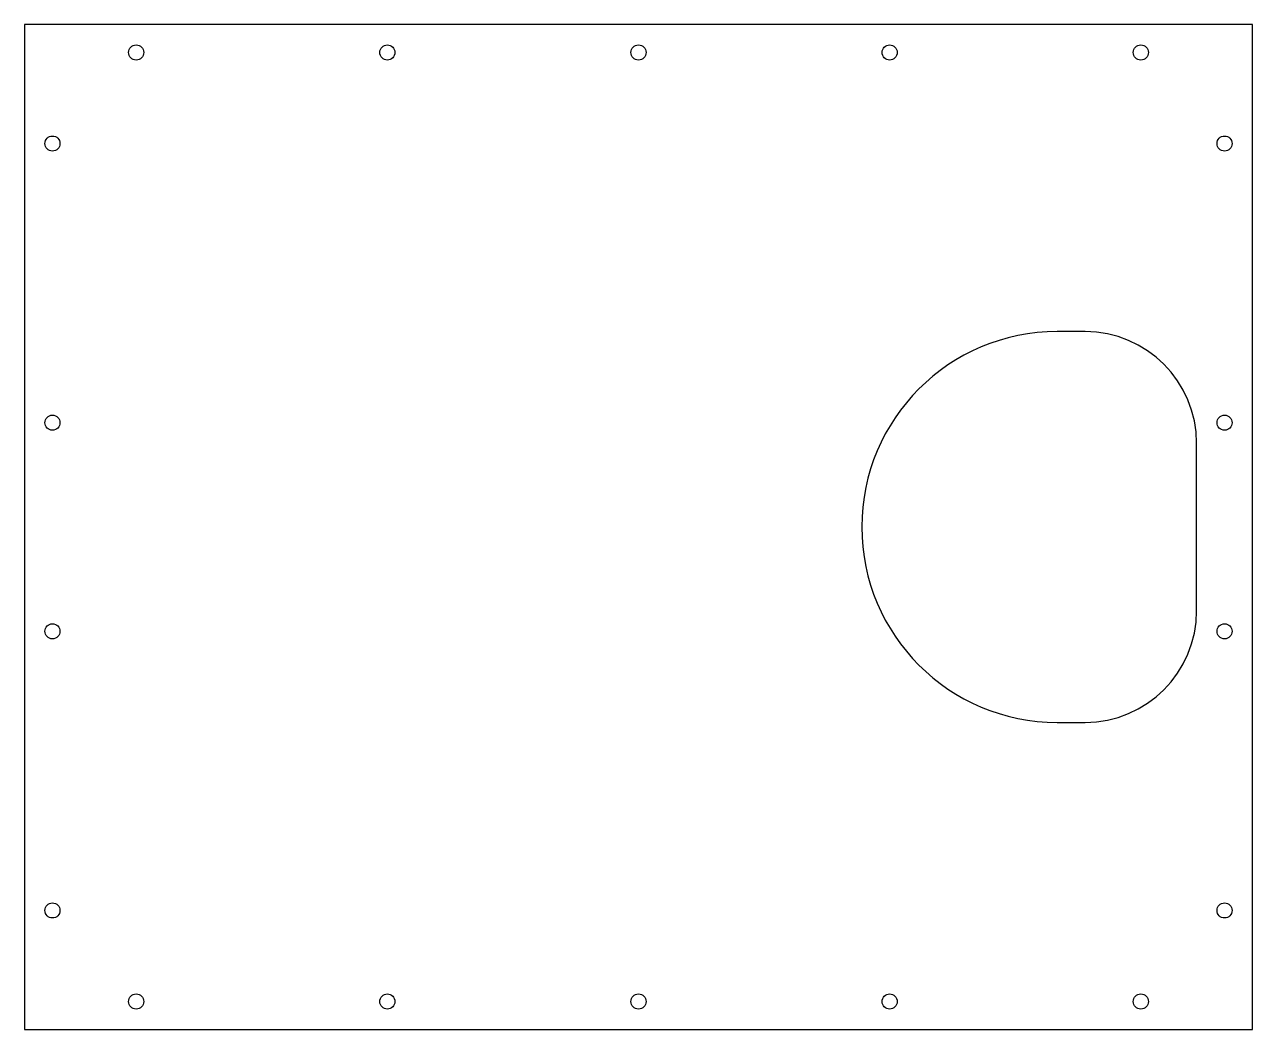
# Model space of a CAD drawing. Header units: millimetres. Extents: x 0 to 440, y 0 to 360.
import ezdxf

# ---------------------------------------------------------------- set-up
doc = ezdxf.new("R2010")
doc.units = ezdxf.units.MM

msp = doc.modelspace()

# ---------------------------------------------------------------- linework, layer by layer
at = {"color": 7, "linetype": 'Continuous', "lineweight": 25}
for p, q in [((0, 360), (0, 0)), ((440, 360), (0, 360)), ((440, 0), (440, 360)), ((380, 250), (370, 250)), ((420, 150), (420, 210)), ((370, 110), (380, 110)), ((0, 0), (440, 0))]:
    msp.add_line(p, q, dxfattribs=at)
for centre in [(40, 350), (130, 350), (220, 350), (310, 350), (400, 350), (10, 317.37), (430, 317.37), (10, 217.37), (430, 217.37), (10, 142.63), (430, 142.63), (10, 42.63), (430, 42.63), (40, 10), (130, 10), (220, 10), (310, 10), (400, 10)]:
    msp.add_circle(centre, 2.7, dxfattribs=at)
for centre, radius, start, end in [((370, 180), 70, 90, 270), ((380, 210), 40, 0, 90), ((380, 150), 40, 270, 0)]:
    msp.add_arc(centre, radius, start, end, dxfattribs=at)

doc.saveas('drawing.dxf')
